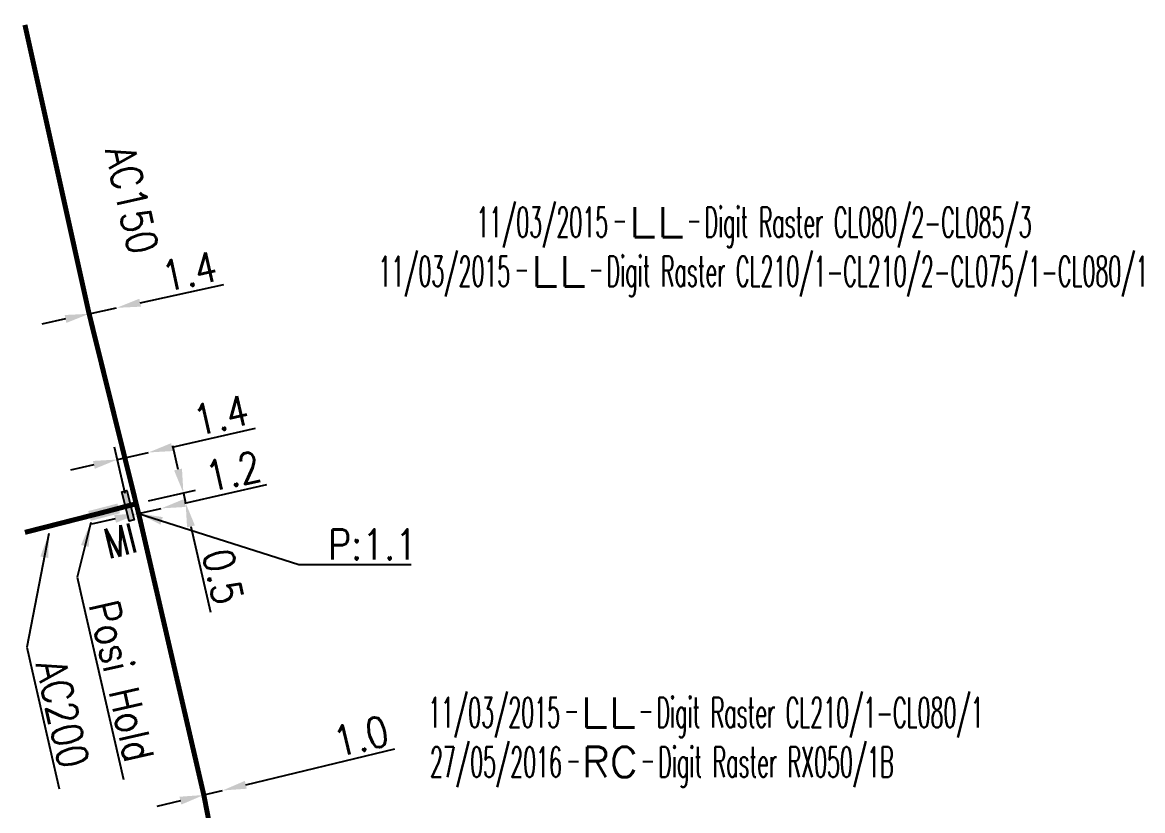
# Model space of a CAD drawing. Header units: millimetres. Extents: x 150994 to 151987, y 125997 to 127005.
# Drawn here: x 150999.9 to 151055.6, y 126733.9 to 126773.1 of the extents above; entities that cross this region are included whole.
import ezdxf
from ezdxf.enums import TextEntityAlignment as Align

# ---------------------------------------------------------------- set-up
doc = ezdxf.new("R2010")
doc.units = ezdxf.units.MM
doc.header["$PDMODE"] = 34
doc.linetypes.add('L_100_AP', pattern=[14, 10, -1.5, 1, -1.5])
doc.layers.get('0').update_dxf_attribs({"linetype": 'CONTINUOUS'})
doc.layers.get('Defpoints').update_dxf_attribs({"linetype": 'CONTINUOUS'})
for name, color, linetype in [('L_140', 3, 'CONTINUOUS'), ('L_340', 7, 'CONTINUOUS'), ('L_910', 7, 'CONTINUOUS')]:
    doc.layers.add(name, color=color, linetype=linetype)
doc.styles.get("Standard").update_dxf_attribs({"font": 'romans.shx', "width": 0.85})
doc.dimstyles.get("Standard").update_dxf_attribs({"dimtxt": 1.5, "dimasz": 1.2, "dimexe": 0.625, "dimexo": 0.625, "dimgap": 0.25, "dimtad": 1, "dimdec": 1, "dimzin": 0, "dimdsep": 46, "dimtxsty": 'Standard', "dimcen": -0.5, "dimadec": 0, "dimazin": 0, "dimtfac": 1, "dimtdec": 1, "dimtmove": 0, "dimatfit": 3, "dimfxl": 0, "dimtolj": 1, "dimtzin": 0, "dimarcsym": 0})

# ---------------------------------------------------------------- blocks, each defined once
blk = doc.blocks.new('GIS_MODF')
at = {"color": 0, "linetype": 'Continuous', "flags": 128}
for points in [[(-2.176, -0.014), (-1.676, -0.014)], [(1.519, -0.014), (2.019, -0.014)]]:
    blk.add_lwpolyline(points, dxfattribs=at)
at = {"color": 0, "linetype": 'Continuous', "width": 0.5}
blk.add_attdef('DATE', text='', height=1.5, dxfattribs=at).set_placement((-2.502, -0.798), align=Align.RIGHT)
at = {"color": 0, "linetype": 'Continuous', "width": 1.771291}
blk.add_attdef('USER', text='', height=1.5, dxfattribs=at).set_placement((-1.507, -0.798), (1.276, -0.798), align=Align.FIT)
at = {"color": 0, "linetype": 'Continuous', "width": 0.5}
blk.add_attdef('DESC', (2.289, -0.798), '', height=1.5, dxfattribs=at)
blk = doc.blocks.new('*D1012')
at = {"layer": 'Defpoints', "color": 0, "linetype": 'Continuous', "transparency": 16777216}
for p in [(151004.559, 126758.934), (151004.559, 126758.934), (151003.191, 126758.637)]:
    blk.add_point(p, dxfattribs=at)
at = {"layer": 'L_140', "color": 0, "linetype": 'Continuous', "lineweight": -2, "transparency": 16777216}
for p, q in [((151005.732, 126759.189), (151009.885, 126760.093)), ((151003.191, 126758.637), (151004.559, 126758.934)), ((151002.019, 126758.382), (151000.846, 126758.127))]:
    blk.add_line(p, q, dxfattribs=at)
at = {"layer": 'L_140', "color": 0, "linetype": 'Continuous', "transparency": 16777216}
for points in [[(151005.689, 126759.385), (151005.774, 126758.994), (151004.559, 126758.934)], [(151001.976, 126758.577), (151002.061, 126758.186), (151003.191, 126758.637)]]:
    blk.add_solid(points, dxfattribs=at)
at = {"layer": 'L_140', "color": 0, "linetype": 'Continuous', "transparency": 16777216, "insert": (151008.182, 126760.746), "char_height": 1.5, "attachment_point": 5, "rotation": 12.2698}
blk.add_mtext('\\A1;1.4', dxfattribs=at)
blk = doc.blocks.new('*D1013')
at = {"layer": 'Defpoints', "color": 0, "linetype": 'Continuous', "transparency": 16777216}
for p in [(151006.143, 126751.746), (151006.143, 126751.746), (151005.123, 126749.091)]:
    blk.add_point(p, dxfattribs=at)
at = {"layer": 'L_340', "color": 0, "linetype": 'Continuous', "lineweight": -2, "transparency": 16777216}
for p, q in [((151007.313, 126752.012), (151011.457, 126752.955)), ((151004.985, 126749.7), (151004.46, 126752.004)), ((151004.599, 126751.395), (151006.143, 126751.746)), ((151003.429, 126751.129), (151002.259, 126750.862))]:
    blk.add_line(p, q, dxfattribs=at)
at = {"layer": 'L_340', "color": 0, "linetype": 'Continuous', "transparency": 16777216}
for points in [[(151007.268, 126752.207), (151007.357, 126751.817), (151006.143, 126751.746)], [(151003.384, 126751.324), (151003.473, 126750.934), (151004.599, 126751.395)]]:
    blk.add_solid(points, dxfattribs=at)
at = {"layer": 'L_340', "color": 0, "linetype": 'Continuous', "transparency": 16777216, "insert": (151009.748, 126753.592), "char_height": 1.5, "attachment_point": 5, "rotation": 12.8204}
blk.add_mtext('\\A1;1.4', dxfattribs=at)
blk = doc.blocks.new('*D1014')
at = {"layer": 'Defpoints', "color": 0, "linetype": 'Continuous', "transparency": 16777216}
for p in [(151005.654, 126748.711), (151006.775, 126748.966), (151006.775, 126748.966)]:
    blk.add_point(p, dxfattribs=at)
at = {"layer": 'L_140', "color": 0, "linetype": 'Continuous', "lineweight": -2, "transparency": 16777216}
for p, q in [((151007.945, 126749.233), (151012.03, 126750.162)), ((151005.654, 126748.711), (151006.775, 126748.966)), ((151004.484, 126748.445), (151003.314, 126748.179))]:
    blk.add_line(p, q, dxfattribs=at)
at = {"layer": 'L_140', "color": 0, "linetype": 'Continuous', "transparency": 16777216}
for points in [[(151007.901, 126749.428), (151007.99, 126749.038), (151006.775, 126748.966)], [(151004.439, 126748.64), (151004.528, 126748.25), (151005.654, 126748.711)]]:
    blk.add_solid(points, dxfattribs=at)
at = {"layer": 'L_140', "color": 0, "linetype": 'Continuous', "transparency": 16777216, "insert": (151010.351, 126750.806), "char_height": 1.5, "attachment_point": 5, "rotation": 12.8204}
blk.add_mtext('\\A1;1.2', dxfattribs=at)
blk = doc.blocks.new('*D1015')
at = {"layer": 'Defpoints', "color": 0, "linetype": 'Continuous', "transparency": 16777216}
for p in [(151005.533, 126749.197), (151007.99, 126749.243), (151007.99, 126749.243)]:
    blk.add_point(p, dxfattribs=at)
at = {"layer": 'L_140', "color": 0, "linetype": 'Continuous', "lineweight": -2, "transparency": 16777216}
for p, q in [((151007.613, 126750.901), (151007.347, 126752.071)), ((151006.143, 126749.335), (151008.489, 126749.869)), ((151007.879, 126749.731), (151007.99, 126749.243)), ((151008.256, 126748.073), (151009.226, 126743.81))]:
    blk.add_line(p, q, dxfattribs=at)
at = {"layer": 'L_140', "color": 0, "linetype": 'Continuous', "transparency": 16777216}
for points in [[(151007.808, 126750.945), (151007.418, 126750.856), (151007.879, 126749.731)], [(151008.451, 126748.117), (151008.061, 126748.029), (151007.99, 126749.243)]]:
    blk.add_solid(points, dxfattribs=at)
at = {"layer": 'L_140', "color": 0, "linetype": 'Continuous', "transparency": 16777216, "insert": (151009.85, 126745.579), "char_height": 1.5, "attachment_point": 5, "rotation": 282.8204}
blk.add_mtext('\\A1;0.5', dxfattribs=at)
blk = doc.blocks.new('*D660')
at = {"layer": 'Defpoints', "color": 0, "linetype": 'Continuous', "transparency": 16777216}
for p in [(151008.894, 126734.723), (151009.818, 126734.946), (151009.818, 126734.946)]:
    blk.add_point(p, dxfattribs=at)
at = {"layer": 'L_140', "color": 0, "linetype": 'Continuous', "lineweight": -2, "transparency": 16777216}
for p, q in [((151010.984, 126735.228), (151018.393, 126737.022)), ((151008.894, 126734.723), (151009.818, 126734.946)), ((151007.728, 126734.44), (151006.562, 126734.158))]:
    blk.add_line(p, q, dxfattribs=at)
at = {"layer": 'L_140', "color": 0, "linetype": 'Continuous', "transparency": 16777216}
for points in [[(151010.937, 126735.423), (151011.031, 126735.034), (151009.818, 126734.946)], [(151007.681, 126734.635), (151007.775, 126734.246), (151008.894, 126734.723)]]:
    blk.add_solid(points, dxfattribs=at)
at = {"layer": 'L_140', "color": 0, "linetype": 'Continuous', "transparency": 16777216, "insert": (151016.705, 126737.642), "char_height": 1.5, "attachment_point": 5, "rotation": 13.6094}
blk.add_mtext('\\A1;1.0', dxfattribs=at)
blk = doc.blocks.new('L_340_02')
at = {"color": 0, "linetype": 'Continuous'}
blk.add_solid([(-0.75, 0.25), (0.75, 0.25), (-0.75, -0.25), (0.75, -0.25)], dxfattribs=at)
at = {"color": 0, "linetype": 'Continuous', "width": 0.75, "flags": 3}
for tag, p in [('DEF_LEG', (0, -4.75)), ('DEF_TYPE', (0, -6.75))]:
    blk.add_attdef(tag, text='', height=1.2, dxfattribs=at).set_placement(p, align=Align.MIDDLE)
blk = doc.blocks.new('L_340_16')
at = {"linetype": 'Continuous'}
blk.add_hatch(color=0, dxfattribs=at).paths.add_polyline_path([(0.125, 0.75), (-0.125, 0.75), (-0.125, -0.75), (0.125, -0.75)])
at = {"color": 0, "linetype": 'Continuous'}
blk.add_lwpolyline([(-0.125, 0.75), (0.125, 0.75), (0.125, -0.75), (-0.125, -0.75)], close=True, dxfattribs=at)
at = {"color": 0, "linetype": 'Continuous', "width": 0.75}
for tag, height, flags, p in [('MI', 1, 8, (0, 2.5)), ('DEF_LEG', 1.2, 3, (0, -5)), ('DEF_TYPE', 1.2, 3, (0, -6.939))]:
    blk.add_attdef(tag, text='', height=height, dxfattribs=dict(at, flags=flags)).set_placement(p, align=Align.MIDDLE)

msp = doc.modelspace()

# ---------------------------------------------------------------- linework, layer by layer
at = {"layer": 'L_140', "linetype": 'L_100_AP', "ltscale": 0.5, "const_width": 0.25}
for points in [[(151012.256, 126718.746), (151012.256, 126718.746), (151011.116, 126723.317), (151008.894, 126734.723), (151005.654, 126748.711), (151005.654, 126748.711), (151005.654, 126748.711), (151005.533, 126749.197), (151003.191, 126758.637), (151000, 126772.995)], [(151000, 126747.775), (151003.939, 126748.779), (151003.939, 126748.779), (151005.123, 126749.091), (151005.533, 126749.197)]]:
    msp.add_lwpolyline(points, dxfattribs=at)

# ---------------------------------------------------------------- block references
at = {"layer": 'L_340'}
ref = msp.add_blockref('L_340_16', (151005.123, 126749.091), dxfattribs=dict(at, rotation=13.93460290164774))
ref.add_attrib('MI', 'MI', dxfattribs={"layer": '0', "color": 0, "linetype": 'Continuous', "height": 1.5, "rotation": 13.9346, "width": 0.75, "flags": 8}).set_placement((151004.741, 126747.355), align=Align.MIDDLE)
at = {"layer": 'L_340', "rotation": 14.40849052691572}
msp.add_blockref('L_340_02', (151003.939, 126748.779), dxfattribs=at)
at = {"layer": 'L_910'}
ref = msp.add_blockref('GIS_MODF', (151031.498, 126763.236), dxfattribs=at)
ref.add_attrib('DATE', '11/03/2015', dxfattribs={"layer": '0', "color": 0, "linetype": 'Continuous', "height": 1.5, "width": 0.5}).set_placement((151028.996, 126762.438), align=Align.RIGHT)
ref.add_attrib('USER', 'LL', dxfattribs={"layer": '0', "color": 0, "linetype": 'Continuous', "height": 1.5, "width": 1.180861}).set_placement((151029.991, 126762.438), (151032.775, 126762.438), align=Align.FIT)
ref.add_attrib('DESC', 'Digit Raster CL080/2-CL085/3', (151033.787, 126762.438), dxfattribs={"layer": '0', "color": 0, "linetype": 'Continuous', "height": 1.5, "width": 0.5})
ref = msp.add_blockref('GIS_MODF', (151026.632, 126760.798), dxfattribs=at)
ref.add_attrib('DATE', '11/03/2015', dxfattribs={"layer": '0', "color": 0, "linetype": 'Continuous', "height": 1.5, "width": 0.5}).set_placement((151024.13, 126760), align=Align.RIGHT)
ref.add_attrib('USER', 'LL', dxfattribs={"layer": '0', "color": 0, "linetype": 'Continuous', "height": 1.5, "width": 1.180861}).set_placement((151025.125, 126760), (151027.909, 126760), align=Align.FIT)
ref.add_attrib('DESC', 'Digit Raster CL210/1-CL210/2-CL075/1-CL080/1', (151028.921, 126760), dxfattribs={"layer": '0', "color": 0, "linetype": 'Continuous', "height": 1.5, "width": 0.5})
ref = msp.add_blockref('GIS_MODF', (151029.108, 126738.871), dxfattribs=at)
ref.add_attrib('DATE', '11/03/2015', dxfattribs={"layer": '0', "color": 0, "linetype": 'Continuous', "height": 1.5, "width": 0.5}).set_placement((151026.606, 126738.072), align=Align.RIGHT)
ref.add_attrib('USER', 'LL', dxfattribs={"layer": '0', "color": 0, "linetype": 'Continuous', "height": 1.5, "width": 1.180861}).set_placement((151027.601, 126738.072), (151030.384, 126738.072), align=Align.FIT)
ref.add_attrib('DESC', 'Digit Raster CL210/1-CL080/1', (151031.397, 126738.072), dxfattribs={"layer": '0', "color": 0, "linetype": 'Continuous', "height": 1.5, "width": 0.5})
ref = msp.add_blockref('GIS_MODF', (151029.201, 126736.408), dxfattribs=at)
ref.add_attrib('DATE', '27/05/2016', dxfattribs={"layer": '0', "color": 0, "linetype": 'Continuous', "height": 1.5, "width": 0.5}).set_placement((151026.699, 126735.61), align=Align.RIGHT)
ref.add_attrib('USER', 'RC', dxfattribs={"layer": '0', "color": 0, "linetype": 'Continuous', "height": 1.5, "width": 0.99919}).set_placement((151027.694, 126735.61), (151030.478, 126735.61), align=Align.FIT)
ref.add_attrib('DESC', 'Digit Raster RX050/1B', (151031.49, 126735.61), dxfattribs={"layer": '0', "color": 0, "linetype": 'Continuous', "height": 1.5, "width": 0.5})

# ---------------------------------------------------------------- texts
at = {"layer": 'L_140', "linetype": 'Continuous', "width": 0.85}
msp.add_text('AC150', height=1.5, rotation=282.9463, dxfattribs=at).set_placement((151003.982, 126766.767))
at = {"layer": 'L_140', "linetype": 'Continuous', "insert": (151015.074, 126746.421), "char_height": 1.5, "attachment_point": 7}
msp.add_mtext('\\A1;P:1.1', dxfattribs=at)
at = {"layer": 'L_140', "linetype": 'Continuous', "insert": (151001.744, 126735.947), "char_height": 1.5, "attachment_point": 9, "rotation": 282.8738}
msp.add_mtext('AC200', dxfattribs=at)
at = {"layer": 'L_340', "linetype": 'Continuous', "insert": (151003.16, 126744.191), "char_height": 1.5, "attachment_point": 7, "rotation": 282.9419}
msp.add_mtext('Posi Hold', dxfattribs=at)

# ---------------------------------------------------------------- dimensions: what is measured, and where the dimension line sits
at = {"layer": 'L_140', "linetype": 'Continuous'}
for base, p1, p2, angle, picture, middle in [((151004.559, 126758.934), (151003.191, 126758.637), (151004.559, 126758.934), 192.2698, '*D1012', (151008.395, 126759.769)), ((151006.7752, 126748.9665), (151005.653869, 126748.71132), (151006.7752, 126748.9665), 192.820391, '*D1014', (151010.572751, 126749.830704)), ((151007.99, 126749.243), (151005.533, 126749.197), (151007.99, 126749.243), 102.8204, '*D1015', (151008.875, 126745.357)), ((151009.8175, 126734.9461), (151008.8942, 126734.7226), (151009.8175, 126734.9461), 193.6094, '*D660', (151016.9404, 126736.6705))]:
    dim = msp.add_linear_dim(base=base, p1=p1, p2=p2, angle=angle, dimstyle='Standard', dxfattribs=at)
    dim.commit()
    dim.dimension.update_dxf_attribs({"geometry": picture, "text_midpoint": middle, "dimtype": 160})
at = {"layer": 'L_340', "linetype": 'Continuous'}
dim = msp.add_linear_dim(base=(151006.143, 126751.746), p1=(151005.123, 126749.091), p2=(151006.143, 126751.746), angle=192.8204, text='1.4', dimstyle='Standard', dxfattribs=at)
dim.commit()
dim.dimension.update_dxf_attribs({"geometry": '*D1013', "text_midpoint": (151009.97, 126752.617), "dimtype": 160})

# ---------------------------------------------------------------- leaders
at = {"layer": 'L_140', "linetype": 'Continuous', "annotation_type": 0, "has_hookline": 1, "hookline_direction": 0, "text_width": 4.129}
msp.add_leader([(151005.654, 126748.711), (151013.624, 126746.171), (151014.824, 126746.171)], dimstyle='Standard', dxfattribs=at)
at = {"layer": 'L_140', "linetype": 'Continuous', "annotation_type": 0, "has_hookline": 1, "hookline_direction": 0, "text_width": 5.768, "horizontal_direction": (0.222804, -0.974863, 0)}
msp.add_leader([(151001.193, 126747.716), (151000.089, 126742.067), (151000.357, 126740.897)], dimstyle='Standard', dxfattribs=at)
at = {"layer": 'L_340', "linetype": 'Continuous', "annotation_type": 0, "has_hookline": 1, "hookline_direction": 0, "text_width": 8.864, "horizontal_direction": (0.223963, -0.974598, 0)}
msp.add_leader([(151003.27, 126748.262), (151002.592, 126745.548), (151002.86, 126744.379)], dimstyle='Standard', dxfattribs=at)

doc.saveas('drawing.dxf')
